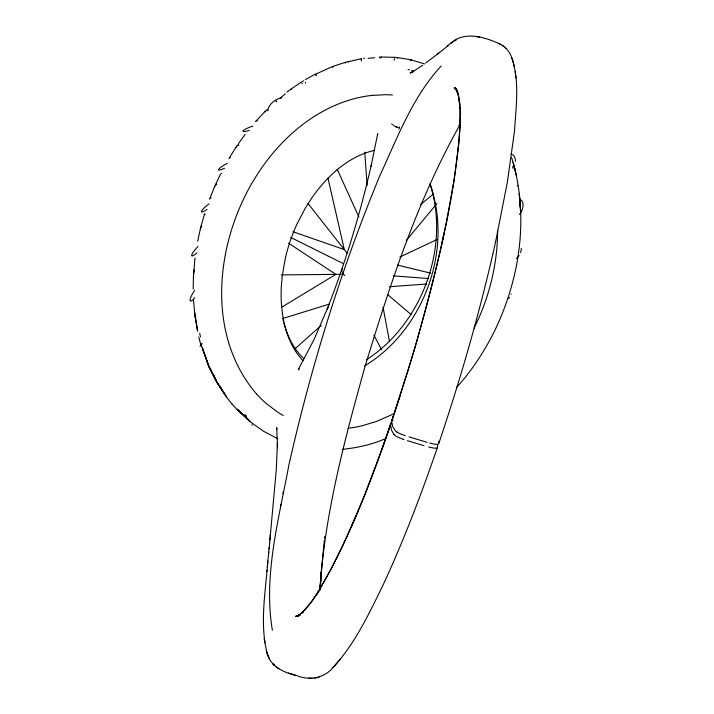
<?xml version="1.0" encoding="UTF-8"?>
<svg xmlns="http://www.w3.org/2000/svg" width="714" height="714" viewBox="0 0 714 714"><rect width="100%" height="100%" fill="white"/><g stroke="black" fill="none" stroke-linecap="round" stroke-linejoin="round"><path stroke-width="1.07" d="M277.425 447.83L277.434 442.555L276.309 469.455L269.499 544.461M377.768 134.919L377.768 134.214M193.182 289.081L193.432 276.122L195.011 258.013M345.281 62.395L345.406 63.189M319.97 588.256C325.031 512.768 344.746 439.146 365.015 366.559C390.049 284.583 416.753 202.053 458.745 126.94M320.086 590.05L321.336 571.852L320.184 588.015L320.72 579.741M193.646 272.596L193.619 273.328M321.282 572.566L324.317 540.498M514.491 131.108C516.061 106.181 520.069 79.495 510.903 55.514C508.475 49.766 503.566 45.393 497.845 43.045C481.504 35.968 461.672 30.711 447.839 45.874M193.699 271.882L193.896 270.749M267.857 561.124C265.67 590.826 259.878 621.305 266.5 650.793M269.937 539.971L270.49 534.179L270.365 535.5M269.062 548.959L269.633 543.113M267.277 567.023L268.75 552.109M268.616 553.475L269.196 547.602M266.84 571.512L266.982 570.111M324.522 538.401L324.727 536.303M514.553 130.555L507.413 181.945L495.605 241.769M441.163 66.027C412.46 96.952 397.448 137.686 380 175.367L379.152 177.402C340.685 270.436 311.009 367.05 288.84 465.225C278.897 519.105 263.154 575.457 272.382 630.319M377.679 133.83L371.03 166.398M280.441 506.547L280.87 504.334M282.914 493.713L283.306 491.669M441.538 244.92L446.491 221.733L454.202 179.366L458.87 143.059L459.977 127.815L460.119 109.492L458.486 95.498L458.602 96.078L455.746 88.358L456.871 89.857L454.854 87.581L456.433 89.384M438.753 441.118L438.815 443.385C459.745 381.312 478.014 318.319 492.74 254.487L492.767 254.38M197.68 241.225L200.402 228.667M492.74 254.487L495.632 241.644M444.099 233.201L444.126 233.076C434.183 279.469 421.831 325.316 408.006 370.691L391.602 421.537L392.825 426.838L395.36 430.828A14.11 2.981 18.8 0 0 396.877 432.032M371.476 164.372C360.186 213.566 345.683 262.083 327.208 309.073L328.012 307.065L314.098 339.445L298.55 368.959M399.072 129.082L399.59 126.931M200.447 228.498L200.75 227.311M200.732 227.355L204.588 213.656M200.759 227.257L200.946 226.722M267.661 654.533L266.376 650.4C268.651 665.51 283.262 672.722 296.685 675.551C309.171 680.79 324.067 678.38 332.894 667.617C354.43 644.447 368.183 615.414 381.99 587.283C403.356 541.739 421.162 494.615 437.557 447.08L437.593 445.152M390.594 424.455L381.928 449.177L390.504 424.714L391.522 430.23L394.083 434.603M399.956 396.252L391.727 421.135M388.648 430.131L390.54 424.598M381.99 448.999L364.595 494.954L351.699 525.861M276.139 100.969L276.086 101.165A7.167 1.276 5.7 0 0 276.238 101.29M397.591 58.2L397.591 57.709M209.586 199.144L214.45 187.041M215.182 185.399L214.477 186.979M215.235 185.274L215.592 184.471M356 515.838L343.434 544.211L331.314 568.835L316.347 594.771L317.052 593.718L310.197 603.526M215.458 184.73L220.492 174.136M474.069 328.163C489.108 297.916 497.613 264.278 497.622 230.443M237.244 145.451L237.503 145.013M237.146 145.62L236.227 147.03A8.202 1.401 34 0 0 236.236 147.37M228.908 158.588L235.915 147.387M437.352 447.473L437.245 447.607A14.11 3.159 18.9 0 1 436.254 448.124L435.576 448.178A8.416 1.883 18.9 0 1 433.559 448.035L432.996 447.937A13.611 3.043 18.9 0 1 431.033 447.544L430.613 447.446A20.295 4.534 18.9 0 1 430.221 447.348L428.748 446.991M238.556 143.496L245.197 134.294M266.5 110.01L265.081 111.482M194.181 270.178L194.431 269.91A8.202 2.758 16.2 0 1 194.378 269.794M315.026 74.354L317.364 73.372M210.13 198.189L210.996 197.555M406.284 240.448L436.906 203.606M310.572 603.071L304.262 610.577L304.923 609.926L299.211 615.049L299.951 614.486L296.024 616.539L298.452 615.522L297.336 616.128L298.086 615.977L295.837 616.361L298.345 616.244M456.549 387.425C471.49 371.155 483.592 352.475 493.642 332.858L493.767 332.635C504.066 311.679 511.661 289.447 516.267 266.554L516.392 265.947C523.237 230.167 522.505 192.664 511.688 157.732M332.894 667.617L340.462 659.129M255.523 121.621L264.716 111.714M229.542 157.749L230.238 157.321M303.584 80.762L301.763 81.985M298.318 369.906L299.407 368.968M294.864 348.941L321.309 325.352M420.653 204.427L433.63 193.922M448.16 45.625L437.263 54.318M438.762 53.131L425.687 62.975M422.706 65.224L412.121 72.194M256.219 120.916L257.379 120.702M451.15 43.349L452.962 42.046M290.366 89.536L301.201 82.155M454.407 41.055L456.532 39.716M366.559 359.731C421.804 323.808 449.65 248.677 430.729 185.497M281.602 307.279L335.875 274.372L341.381 274.212M305.387 79.602L315.231 74.167M364.488 366.005C423.759 330.386 453.622 249.168 429.837 183.953M342.425 268.464C340.658 270.499 342.97 274.033 344.701 275.55M348.013 61.716L361.418 58.735M394.003 413.701L376.564 421.438L362.114 425.776A116.793 112.553 -17.7 0 1 347.995 428.257M399.84 257.04L437.057 239.52M347.852 61.797L346.076 62.261M318.533 677.274L319.158 677.024M386.229 438.316C372.512 444.429 357.759 447.723 342.872 449.302M412.781 71.873L410.139 72.873L413.468 71.605M317.659 73.283L332.215 66.625L345.389 62.288M282.726 318.515L329.225 304.119M410.818 72.614L411.924 72.31L410.264 72.685L411.523 72.409M374.627 150.359C350.967 155.572 331.608 172.315 316.962 190.924A158.856 153.082 -17.7 0 0 311.616 198.233L305.235 208.238L296.944 224.16A184.498 177.786 -17.7 0 0 285.359 258.165L282.271 275.649L281.28 287.287A158.847 153.073 -17.7 0 0 281.12 296.158C281.512 319.069 286.903 343.523 302.968 360.74M314.633 678.13L317.516 677.559M410.666 72.587L412.567 72.453M392.995 420.314L393.057 420.305A12.781 2.704 18.8 0 0 392.048 420.751M389.237 286.769L426.651 284.002M298.068 616.262L295.48 616.45L300.264 614.924L297.72 615.941L303.45 611.693L301.388 613.522L311.42 601.982L318.979 590.853L317.284 593.566C362.132 517.088 389.014 431.604 415.048 347.334C435.861 272.373 456.514 196.296 460.441 118.221L460.343 121.434L460.155 108.939L459.2 99.228L457.487 91.624L458.201 94.31L455.773 88.92L457.335 91.187L454.211 88.009L456.264 89.589M397.448 57.727L395.021 57.397M410.996 59.842L424.544 63.912M205.239 214.709L204.552 214.575M281.245 274.899L335.875 274.372L288.527 243.162M308.564 678.139L312.036 678.3M393.289 275.854L428.668 278.549M397.894 57.647L411.398 59.86M408.069 69.615L409.434 69.829M394.904 57.37L380.937 56.977M221.626 173.341L221.161 173.127M475.56 36.343L479.612 37.208M411.871 70.32L413.111 70.615M397.439 265.072L430.747 273.159M429.712 443.028L431.533 443.492A20.295 4.293 18.8 0 0 431.925 443.59L432.345 443.689A13.611 2.874 18.8 0 0 434.264 444.09L434.871 444.188A8.416 1.776 18.8 0 0 436.861 444.367L437.521 444.304A14.11 2.981 18.8 0 0 438.485 443.849M426.999 442.296L408.961 436.861M423.929 445.661L407.417 440.654M295.096 675.078L288.679 673.034M405.293 435.647L404.74 435.46M403.838 439.467L403.142 439.226M292.901 231.702L344.309 249.605L347.04 253.024M404.463 435.361L403.633 435.067A20.295 4.293 18.8 0 1 403.223 434.924L402.776 434.755A13.611 2.874 18.8 0 1 400.732 433.96L400.063 433.684A8.416 1.776 18.8 0 1 397.752 432.559L396.93 432.059M402.874 439.128L402.321 438.931A20.295 4.534 18.9 0 1 401.911 438.78L401.464 438.61A13.611 3.043 18.9 0 1 399.421 437.807L398.76 437.521A8.416 1.883 18.9 0 1 396.457 436.379L395.654 435.879A14.11 3.159 18.9 0 1 394.101 434.603M393.673 125.602L398.35 127.761M393.066 124.772L391.629 124.102M397.662 127.476L395.36 126.449M500.193 44.197L498.506 43.358M290.625 237.414L343.479 263.671M277.853 438.789L263.894 431.452L250.096 421.724M221.626 388.523L217.699 383.436L213.932 375.876M276.086 666.938L278.853 668.804M502.165 45.312L503.897 46.508M291.517 89.589L291.009 89.348A7.22 2.222 -77.2 0 0 290.714 89.5M276.621 101.727L276.157 101.317M456.487 89.152L455.282 88.072M387.711 294.623L411.166 314.579M506.101 48.418L504.611 47.07M249.909 421.572L237.78 410.443L231.693 403.66M248.445 419.546L237.289 409.22L245.768 417.137M303.869 358.633C294.98 350.413 289.108 339.418 285.368 328.012M256.46 393.869C205.989 335.152 215.503 244.947 252.64 181.99A220.483 212.46 -17.7 0 1 263.296 165.612C286.073 133.75 318.623 107.216 357.259 97.934A116.801 112.553 -17.7 0 1 371.369 95.453L385.56 94.703A105.056 101.227 -17.7 0 1 392.423 94.998M200.652 343.372L208.64 366.121L216.779 382.32L226.418 397.002M226.267 396.805L231.836 403.847M308.037 203.517L344.309 249.605L327.958 178.054M517.275 185.31L517.65 185.997M219.207 385.783L225.919 395.779L217.475 383.07M207.381 361.998L202.276 347.763L208.381 364.934L215.78 380.009L208.488 365.693L216.61 381.562M373.841 335.009L381.651 349.78M337.186 169.245L358.874 216.949M269.49 658.79L267.804 654.916L268.125 655.648M207.122 361.436L208.381 364.934M348.566 61.529L348.691 62.029M277.032 429.239L276.916 428.873A18.323 10.612 10.4 0 1 276.746 428.025M207.024 361.177L206.792 360.284M195.466 318.149L195.368 317.712M511.938 58.004L513.223 61.931M213.816 375.537L213.522 374.439M284.609 325.593L285.118 327.253M283.886 323.076L284.359 324.763M283.012 319.658L283.44 321.371M513.937 165.693L516.365 175.573M513.304 62.225L514.375 66.705M383.043 307.225L389.425 341.194M195.377 317.792L197.528 330.573M197.635 331.314L194.619 312.714L193.512 299.996M194.726 313.446L194.619 312.714L195.359 317.632M195.333 317.462L195.297 315.57A7.729 2.419 64.3 0 1 195.377 315.517M264.608 640.958L264.278 638.378L264.84 642.832M515.178 71.454L515.945 77.924M459.754 104.101L459.816 104.637L459.245 99.799M364.756 152.162L367.13 185.488M520.203 207.033L519.283 193.44L520.426 210.407M276.729 427.757L277.434 444.367M267.804 109.483A17.796 17.154 -17.7 0 1 281.878 97.8M224.535 168.254A9.103 1.544 -29 0 1 218.582 169.423A9.103 1.544 -29 0 1 227.338 163.301M249.168 130.483A9.175 1.508 -20.2 0 1 243.108 130.76A9.175 1.508 -20.2 0 1 252.872 126.048M280.486 98.121A9.246 1.535 -10.3 0 1 280.111 98.157M285.413 93.82A9.942 1.303 -39.2 0 1 280.62 97.639M286.966 91.981A9.353 1.107 -39.9 0 1 290 89.928M316.195 75.586A6.783 1.009 39 0 1 315.963 75.318M316.302 75.148A6.899 1.348 28.5 0 1 315.82 74.675M332.456 67.402A6.854 1.714 -60.4 0 1 333.01 67.009M333.179 66.607A6.756 1.607 -77.3 0 1 333.286 66.58M361.623 61.011A6.712 1.009 66.4 0 1 361.543 60.708M361.275 59.967A6.685 1.535 54.4 0 1 361.195 59.628M361.471 59.637A6.819 1.821 43 0 1 361.266 58.95M364.363 58.691A9.701 2.088 17.1 0 1 363.488 58.262M374.627 57.727A11.344 1.348 -4.7 0 1 368.129 58.307M379.152 57.004A9.782 1.071 -5.4 0 1 380.062 57.058M379.964 58.066A6.828 1.366 -38.6 0 1 380.669 57.772M381.142 57.316A6.685 1.178 -56.5 0 1 381.294 57.272M410.354 60.735A6.649 2.213 74.8 0 1 410.505 60.351A6.783 2.463 62.6 0 1 410.925 59.717M511.09 154.278A9.344 5.034 -82.7 0 1 515.508 161.257M513.116 162.248A9.942 1.303 73.4 0 1 514.883 169.156M512.598 166.585A9.246 1.258 72.5 0 1 513.089 168.522M520.479 199.786A9.184 5.346 -68.1 0 1 523.059 205.873A9.184 5.346 -68.1 0 1 519.497 214.45M521.256 248.472A9.103 5.569 -55.3 0 1 520.56 252.569M519.078 255.433A9.103 5.569 -55.3 0 1 516.258 258.557M511.197 293.972A9.077 5.73 -43.5 0 1 511.099 294.32M509.475 297.524A9.077 5.73 -43.5 0 1 508.716 298.497M252.39 425.026A9.782 4.275 72.8 0 1 251.739 424.884M249.516 420.6A11.353 3.168 43.7 0 1 245.652 417.208M246.696 416.316A9.71 2.794 43.1 0 1 244.857 414.423M202.196 343.488A9.344 2.606 -70.4 0 1 199.991 346.317M200.741 344.193A9.942 1.026 77.1 0 1 198.831 336.99M200.5 336.946A9.246 1.062 76.5 0 1 199.715 333.224M194.77 297.676A9.184 2.133 -57.8 0 1 190.04 300.21A9.184 2.133 -57.8 0 1 194.681 290.321M196.868 252.872A9.103 1.839 -47.3 0 1 191.664 255.184A9.103 1.839 -47.3 0 1 197.974 246.517M207.042 209.407A9.077 1.651 -37.9 0 1 201.402 211.273A9.077 1.651 -37.9 0 1 209.032 203.847M214.709 186.889A8.202 1.669 23.8 0 1 214.744 186.622M215.601 184.926A7.827 1.374 -85.7 0 1 215.664 184.756M216.083 184.953A11.424 3.07 73.6 0 1 216.163 184.658M216.628 184.15A8.202 2.267 37 0 1 216.467 183.587M200.482 229.176A8.202 1.892 13.8 0 1 200.509 228.998M201.018 227.079A7.845 1.705 85.1 0 1 201.071 226.909M201.464 226.963A11.469 3.57 64 0 1 201.526 226.659M201.723 226.088A8.202 2.535 26.8 0 1 201.66 225.91M193.887 273.176A8.202 2.053 3.4 0 1 193.94 272.98M194.012 271.025A7.854 2.062 75.4 0 1 194.047 270.847M194.395 270.784A11.486 4.07 53.9 0 1 194.449 270.472M195.886 317.837A7.783 0.919 -71.1 0 1 195.823 317.926M394.119 60.235A8.193 0.892 -84.3 0 1 394.423 58.834M394.994 57.772A11.46 1.972 55.9 0 1 394.976 57.629M302.317 83.779A8.202 0.544 58.7 0 1 302.067 83.279M305.485 83.101A8.193 1.035 72.1 0 1 305.324 82.262M265.189 112.027A8.202 1.035 45.2 0 1 265.055 111.679M266.456 110.456A7.783 0.714 -65.3 0 1 266.554 110.313M266.974 110.893A11.344 1.964 -85.7 0 1 267.09 110.608M268.321 110.616A8.193 1.553 58.7 0 1 268.089 109.742M237.405 145.594A7.792 1.035 -76 0 1 237.485 145.442M237.914 145.817A11.379 2.535 83.6 0 1 238.012 145.522M238.806 145.174A8.202 1.955 47.4 0 1 238.592 144.371M458.602 125.307A116.793 112.544 -17.7 0 1 460.387 127.119M256.46 393.869A116.801 112.553 -17.7 0 0 266.402 403.624L277.487 411.996A104.146 100.353 -17.7 0 0 283.262 415.503M390.924 424.045A12.781 2.856 18.9 0 1 391.629 423.625M272.632 663.547L274.39 665.493L272.632 663.547M394.762 57.263A7.729 0.643 27.7 0 0 394.717 57.263"/></g></svg>
